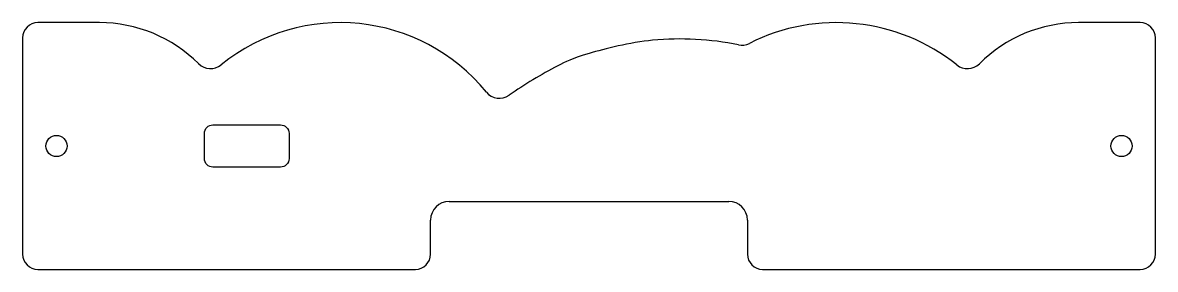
# Model space of a CAD drawing. Header units: millimetres. Extents: x -277 to -9, y 9 to 67.
import ezdxf

# ---------------------------------------------------------------- set-up
doc = ezdxf.new("R2010")
doc.units = ezdxf.units.MM
doc.layers.get('0').update_dxf_attribs({"linetype": 'CONTINUOUS'})

msp = doc.modelspace()

# ---------------------------------------------------------------- linework, layer by layer
for p, q in [((-258.68, 67.3), (-273.25, 67.3)), ((-12.5, 67.3), (-27.07, 67.3)), ((-276.85, 63.7), (-276.85, 12.5)), ((-8.9, 12.5), (-8.9, 63.7)), ((-175.95, 24.98), (-109.8, 24.98)), ((-180.35, 12.5), (-180.35, 20.58)), ((-105.4, 20.58), (-105.4, 12.5)), ((-273.25, 8.9), (-183.95, 8.9)), ((-101.8, 8.9), (-12.5, 8.9))]:
    msp.add_line(p, q)
msp.add_lwpolyline([(-213.84, 41.1), (-213.84, 35.1, -0.414214), (-215.84, 33.1), (-231.84, 33.1, -0.414214), (-233.84, 35.1), (-233.84, 41.1, -0.414214), (-231.84, 43.1), (-215.84, 43.1, -0.414214)], format="xyb", close=True)
for centre in [(-268.85, 38.1), (-16.9, 38.1)]:
    msp.add_circle(centre, 2.5)
for centre, radius, start, end in [((-273.25, 63.7), 3.6, 90, 180), ((-258.68, 34.16), 33.14, 45.0024, 90), ((-201.75, 22.66), 44.64, 39.1667, 129.0738), ((-84.38, 21.7), 45.6, 51.2838, 116.8048), ((-27.07, 34.16), 33.14, 90, 135.0426), ((-12.5, 63.7), 3.6, 0, 90), ((-121.34, -6.19), 69.62, 78.5715, 95.3478), ((-106.75, 65.97), 4, 258.5715, 296.8048), ((-232.41, 60.42), 4, 225.0024, 309.0738), ((-101.6, -36.08), 105.1, 117.5863, 124.9181), ((-53.36, 60.4), 4, 231.2838, 315.0426), ((-164.05, 53.38), 4, 219.1667, 304.9181), ((-175.95, 20.58), 4.4, 90, 180), ((-109.8, 20.58), 4.4, 0, 90), ((-273.25, 12.5), 3.6, 180, 270), ((-183.95, 12.5), 3.6, -90, 0), ((-101.8, 12.5), 3.6, 180, 270), ((-12.5, 12.5), 3.6, -90, 0)]:
    msp.add_arc(centre, radius, start, end)
msp.add_open_spline([(-127.82, 63.13), (-133.19, 62.62), (-139.19, 61.1), (-146.88, 58.81), (-148.45, 58.02), (-150.27, 57.07)], degree=3, knots=[-1.171838, -1.171838, -1.171838, -1.171838, -0.614207, -0.614207, 0, 0, 0, 0])

doc.saveas('drawing.dxf')
